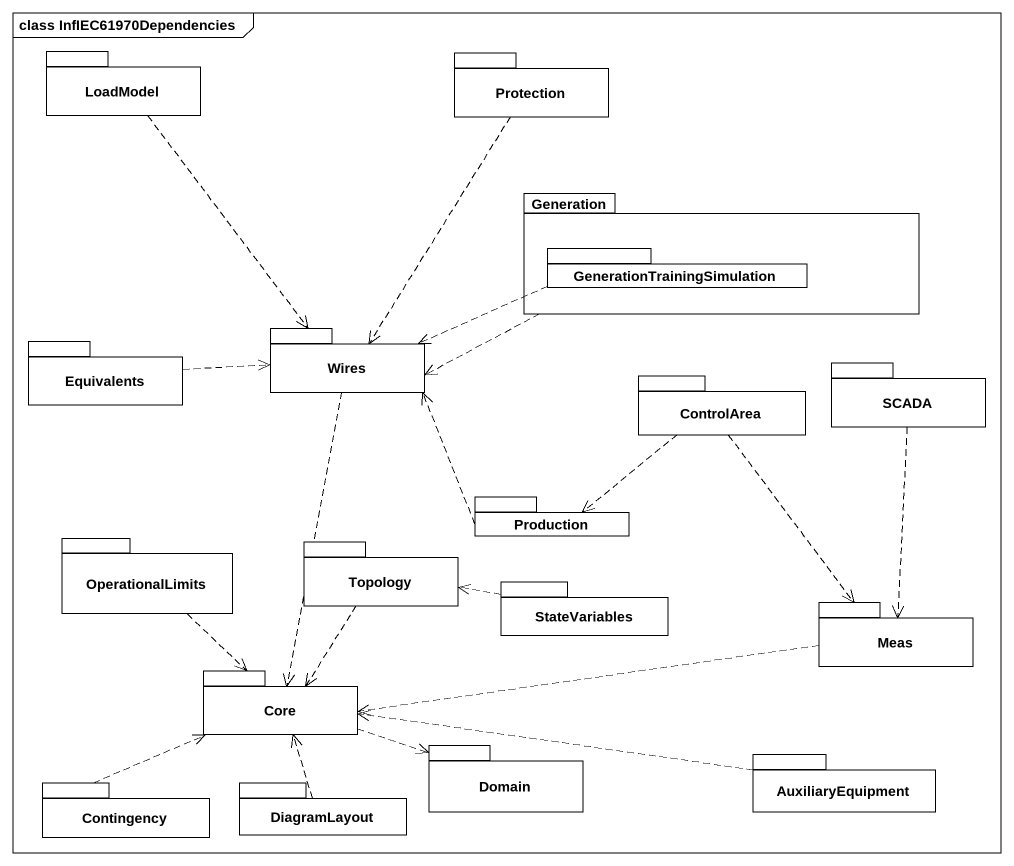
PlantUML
@startuml
mainframe class InfIEC61970Dependencies
package LoadModel {
}
package Protection {
}
package Generation {
  package GenerationTrainingSimulation {
  }
}
package Equivalents {
}
package Wires {
}
package SCADA {
}
package ControlArea {
}
package OperationalLimits {
}
package Topology {
}
package Production {
}
package StateVariables {
}
package Meas {
}
package Core {
}
package Domain {
}
package AuxiliaryEquipment {
}
package Contingency {
}
package DiagramLayout {
}
LoadModel ..> Wires
Protection ..> Wires
Generation .left.> Wires
GenerationTrainingSimulation .left.> Wires
Equivalents .right.> Wires
Wires ..> Core
SCADA ..> Meas
ControlArea ..> Production
ControlArea ..> Meas
OperationalLimits ..> Core
Topology ..> Core
Production .up.> Wires
StateVariables .left.> Topology
Meas .left.> Core
Core .right.> Domain
AuxiliaryEquipment .left.> Core
Contingency .up.> Core
DiagramLayout .up.> Core
@enduml
